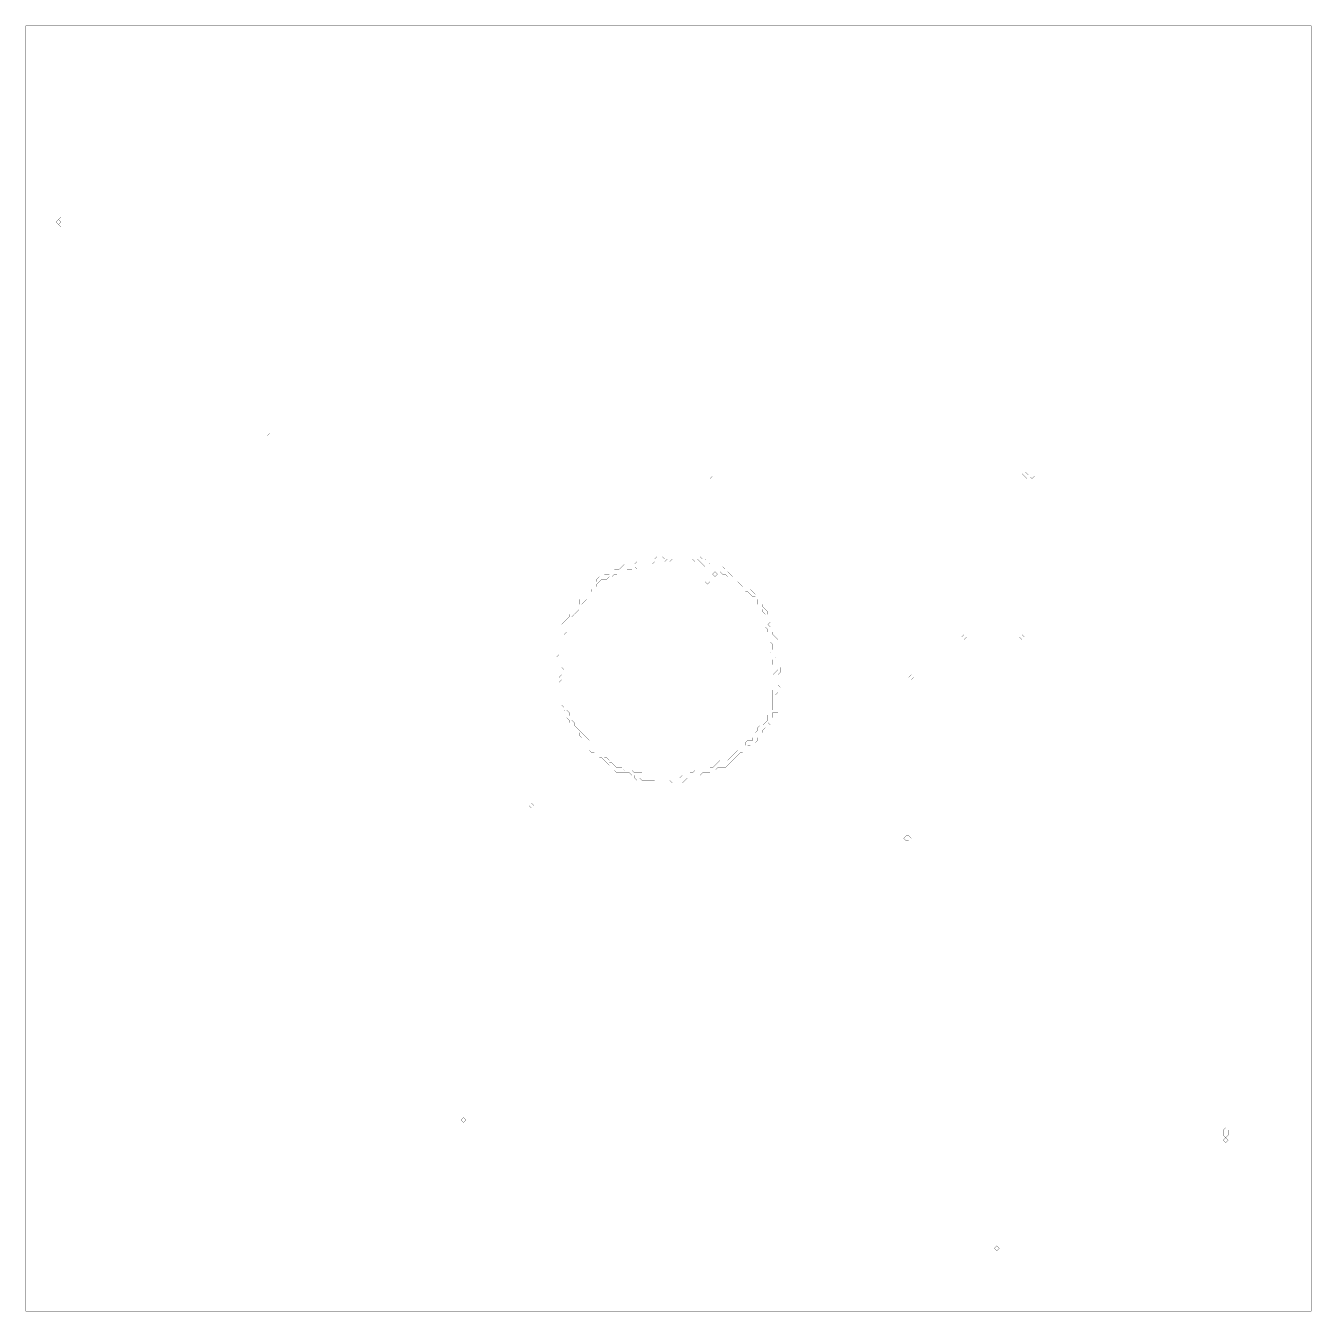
# Model space of a CAD drawing. Header units: metres. Extents: x 0 to 4934, y -4934 to 0.
import ezdxf

# ---------------------------------------------------------------- set-up
doc = ezdxf.new("R2010")
doc.units = ezdxf.units.M
for name, color, linetype in [('conductor', 1, 'Continuous'), ('dielectric', 8, 'Continuous'), ('substrate', 5, 'Continuous')]:
    doc.layers.add(name, color=color, linetype=linetype)

msp = doc.modelspace()

# ---------------------------------------------------------------- linework, layer by layer
at = {"layer": 'conductor', "const_width": 0.5}
for points in [[(2461.8, -2046.7), (2452.2, -2056.4), (2442.5, -2056.4), (2432.9, -2056.4), (2423.2, -2056.4), (2413.6, -2056.4), (2403.9, -2066), (2394.3, -2066), (2384.6, -2066), (2375, -2066), (2365.3, -2066), (2355.6, -2075.7), (2346, -2085.3), (2336.3, -2075.7), (2326.7, -2085.3), (2317, -2085.3), (2307.4, -2085.3), (2297.7, -2095), (2288.1, -2095), (2278.4, -2095), (2268.8, -2104.6), (2259.1, -2104.6), (2249.5, -2114.3), (2239.8, -2114.3), (2230.1, -2123.9), (2220.5, -2123.9), (2210.8, -2123.9), (2201.2, -2133.6), (2191.5, -2143.3), (2191.5, -2152.9), (2181.9, -2162.6), (2172.2, -2162.6), (2172.2, -2172.2), (2162.6, -2181.9), (2152.9, -2191.5), (2152.9, -2201.2), (2143.3, -2210.8), (2133.6, -2220.5), (2133.6, -2230.1), (2123.9, -2239.8), (2114.3, -2249.5), (2104.6, -2259.1), (2095, -2268.8), (2095, -2278.4), (2085.3, -2288.1), (2075.7, -2297.7), (2075.7, -2307.4), (2075.7, -2317), (2075.7, -2326.7), (2066, -2336.3), (2066, -2346), (2066, -2355.6), (2066, -2365.3), (2056.4, -2375), (2056.4, -2384.6), (2056.4, -2394.3), (2056.4, -2403.9), (2056.4, -2413.6), (2056.4, -2423.2), (2056.4, -2432.9), (2056.4, -2442.5), (2056.4, -2452.2), (2056.4, -2461.8), (2066, -2471.5), (2066, -2481.2), (2066, -2490.8), (2066, -2500.5), (2066, -2510.1), (2066, -2519.8), (2066, -2529.4), (2066, -2539.1), (2066, -2548.7), (2066, -2558.4), (2066, -2568), (2075.7, -2577.7), (2075.7, -2587.4), (2075.7, -2597), (2075.7, -2606.7), (2075.7, -2616.3), (2075.7, -2626), (2085.3, -2635.6), (2085.3, -2645.3), (2095, -2654.9), (2095, -2664.6), (2104.6, -2674.2), (2104.6, -2683.9), (2114.3, -2693.5), (2123.9, -2703.2), (2133.6, -2712.9), (2143.3, -2722.5), (2152.9, -2732.2), (2162.6, -2741.8), (2162.6, -2751.5), (2172.2, -2761.1), (2181.9, -2770.8), (2191.5, -2780.4), (2201.2, -2790.1), (2201.2, -2799.7), (2210.8, -2799.7), (2220.5, -2809.4), (2230.1, -2809.4), (2239.8, -2819.1), (2239.8, -2828.7), (2249.5, -2828.7), (2259.1, -2838.4), (2268.8, -2848), (2278.4, -2848), (2288.1, -2848), (2297.7, -2857.7), (2307.4, -2857.7), (2317, -2857.7), (2326.7, -2857.7), (2336.3, -2867.3), (2346, -2867.3), (2355.6, -2867.3), (2365.3, -2867.3), (2375, -2877), (2384.6, -2877), (2394.3, -2877), (2403.9, -2886.6), (2413.6, -2886.6), (2423.2, -2886.6), (2432.9, -2886.6), (2442.5, -2886.6), (2452.2, -2886.6), (2461.8, -2886.6), (2471.5, -2886.6), (2481.2, -2886.6), (2490.8, -2886.6), (2500.5, -2886.6), (2510.1, -2886.6), (2519.8, -2877), (2529.4, -2877), (2539.1, -2877), (2548.7, -2867.3), (2558.4, -2867.3), (2568, -2857.7), (2577.7, -2857.7), (2587.4, -2857.7), (2597, -2857.7), (2606.7, -2857.7), (2616.3, -2857.7), (2626, -2848), (2635.6, -2848), (2645.3, -2838.4), (2654.9, -2828.7), (2664.6, -2819.1), (2674.2, -2819.1), (2683.9, -2819.1), (2693.5, -2819.1), (2703.2, -2809.4), (2712.9, -2799.7), (2722.5, -2790.1), (2732.2, -2780.4), (2741.8, -2780.4), (2751.5, -2770.8), (2761.1, -2761.1), (2761.1, -2751.5), (2770.8, -2741.8), (2780.4, -2741.8), (2790.1, -2741.8), (2790.1, -2732.2), (2799.7, -2722.5), (2799.7, -2712.9), (2809.4, -2703.2), (2809.4, -2693.5), (2819.1, -2683.9), (2828.7, -2683.9), (2838.4, -2674.2), (2848, -2664.6), (2848, -2654.9), (2848, -2645.3), (2857.7, -2635.6), (2867.3, -2626), (2867.3, -2616.3), (2867.3, -2606.7), (2867.3, -2597), (2867.3, -2587.4), (2867.3, -2577.7), (2867.3, -2568), (2867.3, -2558.4), (2867.3, -2548.7), (2877, -2539.1), (2877, -2529.4), (2877, -2519.8), (2877, -2510.1), (2877, -2500.5), (2867.3, -2490.8), (2877, -2481.2), (2886.6, -2471.5), (2877, -2461.8), (2867.3, -2452.2), (2867.3, -2442.5), (2867.3, -2432.9), (2857.7, -2423.2), (2867.3, -2413.6), (2857.7, -2403.9), (2867.3, -2394.3), (2867.3, -2384.6), (2867.3, -2375), (2857.7, -2365.3), (2857.7, -2355.6), (2857.7, -2346), (2857.7, -2336.3), (2848, -2326.7), (2848, -2317), (2838.4, -2307.4), (2838.4, -2297.7), (2838.4, -2288.1), (2838.4, -2278.4), (2838.4, -2268.8), (2838.4, -2259.1), (2828.7, -2249.5), (2828.7, -2239.8), (2819.1, -2230.1), (2809.4, -2220.5), (2809.4, -2210.8), (2809.4, -2201.2), (2799.7, -2191.5), (2790.1, -2191.5), (2780.4, -2181.9), (2770.8, -2172.2), (2761.1, -2172.2), (2751.5, -2162.6), (2751.5, -2152.9), (2741.8, -2143.3), (2732.2, -2133.6), (2722.5, -2133.6), (2712.9, -2123.9), (2703.2, -2114.3), (2693.5, -2114.3), (2683.9, -2104.6), (2674.2, -2104.6), (2664.6, -2095), (2654.9, -2095), (2645.3, -2095), (2635.6, -2095), (2626, -2085.3), (2626, -2075.7), (2616.3, -2075.7), (2606.7, -2075.7), (2597, -2066), (2587.4, -2056.4), (2577.7, -2046.7), (2568, -2056.4), (2558.4, -2046.7), (2548.7, -2046.7), (2539.1, -2046.7), (2529.4, -2046.7), (2519.8, -2046.7), (2510.1, -2046.7), (2500.5, -2046.7), (2490.8, -2046.7), (2481.2, -2046.7), (2471.5, -2056.4)], [(2606.7, -2123.9), (2616.3, -2114.3), (2626, -2123.9), (2626, -2133.6), (2616.3, -2143.3), (2606.7, -2133.6)], [(2635.6, -2104.6), (2645.3, -2095), (2654.9, -2104.6), (2645.3, -2114.3)]]:
    msp.add_lwpolyline(points, close=True, dxfattribs=at)
at = {"layer": 'dielectric', "const_width": 0.5}
for points in [[(2732.2, -2133.6)], [(2973.5, -2355.6)]]:
    msp.add_lwpolyline(points, close=True, dxfattribs=at)
at = {"layer": 'substrate', "const_width": 0.5}
for points in [[(0, 0), (0, -9.7), (0, -19.3), (0, -29), (0, -38.6), (0, -48.3), (0, -57.9), (0, -67.6), (0, -77.2), (0, -86.9), (0, -96.5), (0, -106.2), (0, -115.9), (0, -125.5), (0, -135.2), (0, -144.8), (0, -154.5), (0, -164.1), (0, -173.8), (0, -183.4), (0, -193.1), (0, -202.7), (0, -212.4), (0, -222), (0, -231.7), (0, -241.4), (0, -251), (0, -260.7), (0, -270.3), (0, -280), (0, -289.6), (0, -299.3), (0, -308.9), (0, -318.6), (0, -328.2), (0, -337.9), (0, -347.6), (0, -357.2), (0, -366.9), (0, -376.5), (0, -386.2), (0, -395.8), (0, -405.5), (0, -415.1), (0, -424.8), (0, -434.4), (0, -444.1), (0, -453.8), (0, -463.4), (0, -473.1), (0, -482.7), (0, -492.4), (0, -502), (0, -511.7), (0, -521.3), (0, -531), (0, -540.6), (0, -550.3), (0, -559.9), (0, -569.6), (0, -579.3), (0, -588.9), (0, -598.6), (0, -608.2), (0, -617.9), (0, -627.5), (0, -637.2), (0, -646.8), (0, -656.5), (0, -666.1), (0, -675.8), (0, -685.5), (0, -695.1), (0, -704.8), (0, -714.4), (0, -724.1), (0, -733.7), (0, -743.4), (0, -753), (0, -762.7), (0, -772.3), (0, -782), (0, -791.7), (0, -801.3), (0, -811), (0, -820.6), (0, -830.3), (0, -839.9), (0, -849.6), (0, -859.2), (0, -868.9), (0, -878.5), (0, -888.2), (0, -897.8), (0, -907.5), (0, -917.2), (0, -926.8), (0, -936.5), (0, -946.1), (0, -955.8), (0, -965.4), (0, -975.1), (0, -984.7), (0, -994.4), (0, -1004), (0, -1013.7), (0, -1023.4), (0, -1033), (0, -1042.7), (0, -1052.3), (0, -1062), (0, -1071.6), (0, -1081.3), (0, -1090.9), (0, -1100.6), (0, -1110.2), (0, -1119.9), (0, -1129.6), (0, -1139.2), (0, -1148.9), (0, -1158.5), (0, -1168.2), (0, -1177.8), (0, -1187.5), (0, -1197.1), (0, -1206.8), (0, -1216.4), (0, -1226.1), (0, -1235.8), (0, -1245.4), (0, -1255.1), (0, -1264.7), (0, -1274.4), (0, -1284), (0, -1293.7), (0, -1303.3), (0, -1313), (0, -1322.6), (0, -1332.3), (0, -1341.9), (0, -1351.6), (0, -1361.3), (0, -1370.9), (0, -1380.6), (0, -1390.2), (0, -1399.9), (0, -1409.5), (0, -1419.2), (0, -1428.8), (0, -1438.5), (0, -1448.1), (0, -1457.8), (0, -1467.5), (0, -1477.1), (0, -1486.8), (0, -1496.4), (0, -1506.1), (0, -1515.7), (0, -1525.4), (0, -1535), (0, -1544.7), (0, -1554.3), (0, -1564), (0, -1573.7), (0, -1583.3), (0, -1593), (0, -1602.6), (0, -1612.3), (0, -1621.9), (0, -1631.6), (0, -1641.2), (0, -1650.9), (0, -1660.5), (0, -1670.2), (0, -1679.8), (0, -1689.5), (0, -1699.2), (0, -1708.8), (0, -1718.5), (0, -1728.1), (0, -1737.8), (0, -1747.4), (0, -1757.1), (0, -1766.7), (0, -1776.4), (0, -1786), (0, -1795.7), (0, -1805.4), (0, -1815), (0, -1824.7), (0, -1834.3), (0, -1844), (0, -1853.6), (0, -1863.3), (0, -1872.9), (0, -1882.6), (0, -1892.2), (0, -1901.9), (0, -1911.6), (0, -1921.2), (0, -1930.9), (0, -1940.5), (0, -1950.2), (0, -1959.8), (0, -1969.5), (0, -1979.1), (0, -1988.8), (0, -1998.4), (0, -2008.1), (0, -2017.7), (0, -2027.4), (0, -2037.1), (0, -2046.7), (0, -2056.4), (0, -2066), (0, -2075.7), (0, -2085.3), (0, -2095), (0, -2104.6), (0, -2114.3), (0, -2123.9), (0, -2133.6), (0, -2143.3), (0, -2152.9), (0, -2162.6), (0, -2172.2), (0, -2181.9), (0, -2191.5), (0, -2201.2), (0, -2210.8), (0, -2220.5), (0, -2230.1), (0, -2239.8), (0, -2249.5), (0, -2259.1), (0, -2268.8), (0, -2278.4), (0, -2288.1), (0, -2297.7), (0, -2307.4), (0, -2317), (0, -2326.7), (0, -2336.3), (0, -2346), (0, -2355.6), (0, -2365.3), (0, -2375), (0, -2384.6), (0, -2394.3), (0, -2403.9), (0, -2413.6), (0, -2423.2), (0, -2432.9), (0, -2442.5), (0, -2452.2), (0, -2461.8), (0, -2471.5), (0, -2481.2), (0, -2490.8), (0, -2500.5), (0, -2510.1), (0, -2519.8), (0, -2529.4), (0, -2539.1), (0, -2548.7), (0, -2558.4), (0, -2568), (0, -2577.7), (0, -2587.4), (0, -2597), (0, -2606.7), (0, -2616.3), (0, -2626), (0, -2635.6), (0, -2645.3), (0, -2654.9), (0, -2664.6), (0, -2674.2), (0, -2683.9), (0, -2693.5), (0, -2703.2), (0, -2712.9), (0, -2722.5), (0, -2732.2), (0, -2741.8), (0, -2751.5), (0, -2761.1), (0, -2770.8), (0, -2780.4), (0, -2790.1), (0, -2799.7), (0, -2809.4), (0, -2819.1), (0, -2828.7), (0, -2838.4), (0, -2848), (0, -2857.7), (0, -2867.3), (0, -2877), (0, -2886.6), (0, -2896.3), (0, -2905.9), (0, -2915.6), (0, -2925.3), (0, -2934.9), (0, -2944.6), (0, -2954.2), (0, -2963.9), (0, -2973.5), (0, -2983.2), (0, -2992.8), (0, -3002.5), (0, -3012.1), (0, -3021.8), (0, -3031.4), (0, -3041.1), (0, -3050.8), (0, -3060.4), (0, -3070.1), (0, -3079.7), (0, -3089.4), (0, -3099), (0, -3108.7), (0, -3118.3), (0, -3128), (0, -3137.6), (0, -3147.3), (0, -3157), (0, -3166.6), (0, -3176.3), (0, -3185.9), (0, -3195.6), (0, -3205.2), (0, -3214.9), (0, -3224.5), (0, -3234.2), (0, -3243.8), (0, -3253.5), (0, -3263.2), (0, -3272.8), (0, -3282.5), (0, -3292.1), (0, -3301.8), (0, -3311.4), (0, -3321.1), (0, -3330.7), (0, -3340.4), (0, -3350), (0, -3359.7), (0, -3369.3), (0, -3379), (0, -3388.7), (0, -3398.3), (0, -3408), (0, -3417.6), (0, -3427.3), (0, -3436.9), (0, -3446.6), (0, -3456.2), (0, -3465.9), (0, -3475.5), (0, -3485.2), (0, -3494.9), (0, -3504.5), (0, -3514.2), (0, -3523.8), (0, -3533.5), (0, -3543.1), (0, -3552.8), (0, -3562.4), (0, -3572.1), (0, -3581.7), (0, -3591.4), (0, -3601.1), (0, -3610.7), (0, -3620.4), (0, -3630), (0, -3639.7), (0, -3649.3), (0, -3659), (0, -3668.6), (0, -3678.3), (0, -3687.9), (0, -3697.6), (0, -3707.2), (0, -3716.9), (0, -3726.6), (0, -3736.2), (0, -3745.9), (0, -3755.5), (0, -3765.2), (0, -3774.8), (0, -3784.5), (0, -3794.1), (0, -3803.8), (0, -3813.4), (0, -3823.1), (0, -3832.8), (0, -3842.4), (0, -3852.1), (0, -3861.7), (0, -3871.4), (0, -3881), (0, -3890.7), (0, -3900.3), (0, -3910), (0, -3919.6), (0, -3929.3), (0, -3939), (0, -3948.6), (0, -3958.3), (0, -3967.9), (0, -3977.6), (0, -3987.2), (0, -3996.9), (0, -4006.5), (0, -4016.2), (0, -4025.8), (0, -4035.5), (0, -4045.2), (0, -4054.8), (0, -4064.5), (0, -4074.1), (0, -4083.8), (0, -4093.4), (0, -4103.1), (0, -4112.7), (0, -4122.4), (0, -4132), (0, -4141.7), (0, -4151.3), (0, -4161), (0, -4170.7), (0, -4180.3), (0, -4190), (0, -4199.6), (0, -4209.3), (0, -4218.9), (0, -4228.6), (0, -4238.2), (0, -4247.9), (0, -4257.5), (0, -4267.2), (0, -4276.9), (0, -4286.5), (0, -4296.2), (0, -4305.8), (0, -4315.5), (0, -4325.1), (0, -4334.8), (0, -4344.4), (0, -4354.1), (0, -4363.7), (0, -4373.4), (0, -4383.1), (0, -4392.7), (0, -4402.4), (0, -4412), (0, -4421.7), (0, -4431.3), (0, -4441), (0, -4450.6), (0, -4460.3), (0, -4469.9), (0, -4479.6), (0, -4489.2), (0, -4498.9), (0, -4508.6), (0, -4518.2), (0, -4527.9), (0, -4537.5), (0, -4547.2), (0, -4556.8), (0, -4566.5), (0, -4576.1), (0, -4585.8), (0, -4595.4), (0, -4605.1), (0, -4614.8), (0, -4624.4), (0, -4634.1), (0, -4643.7), (0, -4653.4), (0, -4663), (0, -4672.7), (0, -4682.3), (0, -4692), (0, -4701.6), (0, -4711.3), (0, -4721), (0, -4730.6), (0, -4740.3), (0, -4749.9), (0, -4759.6), (0, -4769.2), (0, -4778.9), (0, -4788.5), (0, -4798.2), (0, -4807.8), (0, -4817.5), (0, -4827.1), (0, -4836.8), (0, -4846.5), (0, -4856.1), (0, -4865.8), (0, -4875.4), (0, -4885.1), (0, -4894.7), (0, -4904.4), (0, -4914), (0, -4923.7), (0, -4933.3), (9.7, -4933.3), (19.3, -4933.3), (29, -4933.3), (38.6, -4933.3), (48.3, -4933.3), (57.9, -4933.3), (67.6, -4933.3), (77.2, -4933.3), (86.9, -4933.3), (96.5, -4933.3), (106.2, -4933.3), (115.9, -4933.3), (125.5, -4933.3), (135.2, -4933.3), (144.8, -4933.3), (154.5, -4933.3), (164.1, -4933.3), (173.8, -4933.3), (183.4, -4933.3), (193.1, -4933.3), (202.7, -4933.3), (212.4, -4933.3), (222, -4933.3), (231.7, -4933.3), (241.4, -4933.3), (251, -4933.3), (260.7, -4933.3), (270.3, -4933.3), (280, -4933.3), (289.6, -4933.3), (299.3, -4933.3), (308.9, -4933.3), (318.6, -4933.3), (328.2, -4933.3), (337.9, -4933.3), (347.6, -4933.3), (357.2, -4933.3), (366.9, -4933.3), (376.5, -4933.3), (386.2, -4933.3), (395.8, -4933.3), (405.5, -4933.3), (415.1, -4933.3), (424.8, -4933.3), (434.4, -4933.3), (444.1, -4933.3), (453.8, -4933.3), (463.4, -4933.3), (473.1, -4933.3), (482.7, -4933.3), (492.4, -4933.3), (502, -4933.3), (511.7, -4933.3), (521.3, -4933.3), (531, -4933.3), (540.6, -4933.3), (550.3, -4933.3), (559.9, -4933.3), (569.6, -4933.3), (579.3, -4933.3), (588.9, -4933.3), (598.6, -4933.3), (608.2, -4933.3), (617.9, -4933.3), (627.5, -4933.3), (637.2, -4933.3), (646.8, -4933.3), (656.5, -4933.3), (666.1, -4933.3), (675.8, -4933.3), (685.5, -4933.3), (695.1, -4933.3), (704.8, -4933.3), (714.4, -4933.3), (724.1, -4933.3), (733.7, -4933.3), (743.4, -4933.3), (753, -4933.3), (762.7, -4933.3), (772.3, -4933.3), (782, -4933.3), (791.7, -4933.3), (801.3, -4933.3), (811, -4933.3), (820.6, -4933.3), (830.3, -4933.3), (839.9, -4933.3), (849.6, -4933.3), (859.2, -4933.3), (868.9, -4933.3), (878.5, -4933.3), (888.2, -4933.3), (897.8, -4933.3), (907.5, -4933.3), (917.2, -4933.3), (926.8, -4933.3), (936.5, -4933.3), (946.1, -4933.3), (955.8, -4933.3), (965.4, -4933.3), (975.1, -4933.3), (984.7, -4933.3), (994.4, -4933.3), (1004, -4933.3), (1013.7, -4933.3), (1023.4, -4933.3), (1033, -4933.3), (1042.7, -4933.3), (1052.3, -4933.3), (1062, -4933.3), (1071.6, -4933.3), (1081.3, -4933.3), (1090.9, -4933.3), (1100.6, -4933.3), (1110.2, -4933.3), (1119.9, -4933.3), (1129.6, -4933.3), (1139.2, -4933.3), (1148.9, -4933.3), (1158.5, -4933.3), (1168.2, -4933.3), (1177.8, -4933.3), (1187.5, -4933.3), (1197.1, -4933.3), (1206.8, -4933.3), (1216.4, -4933.3), (1226.1, -4933.3), (1235.8, -4933.3), (1245.4, -4933.3), (1255.1, -4933.3), (1264.7, -4933.3), (1274.4, -4933.3), (1284, -4933.3), (1293.7, -4933.3), (1303.3, -4933.3), (1313, -4933.3), (1322.6, -4933.3), (1332.3, -4933.3), (1341.9, -4933.3), (1351.6, -4933.3), (1361.3, -4933.3), (1370.9, -4933.3), (1380.6, -4933.3), (1390.2, -4933.3), (1399.9, -4933.3), (1409.5, -4933.3), (1419.2, -4933.3), (1428.8, -4933.3), (1438.5, -4933.3), (1448.1, -4933.3), (1457.8, -4933.3), (1467.5, -4933.3), (1477.1, -4933.3), (1486.8, -4933.3), (1496.4, -4933.3), (1506.1, -4933.3), (1515.7, -4933.3), (1525.4, -4933.3), (1535, -4933.3), (1544.7, -4933.3), (1554.3, -4933.3), (1564, -4933.3), (1573.7, -4933.3), (1583.3, -4933.3), (1593, -4933.3), (1602.6, -4933.3), (1612.3, -4933.3), (1621.9, -4933.3), (1631.6, -4933.3), (1641.2, -4933.3), (1650.9, -4933.3), (1660.5, -4933.3), (1670.2, -4933.3), (1679.8, -4933.3), (1689.5, -4933.3), (1699.2, -4933.3), (1708.8, -4933.3), (1718.5, -4933.3), (1728.1, -4933.3), (1737.8, -4933.3), (1747.4, -4933.3), (1757.1, -4933.3), (1766.7, -4933.3), (1776.4, -4933.3), (1786, -4933.3), (1795.7, -4933.3), (1805.4, -4933.3), (1815, -4933.3), (1824.7, -4933.3), (1834.3, -4933.3), (1844, -4933.3), (1853.6, -4933.3), (1863.3, -4933.3), (1872.9, -4933.3), (1882.6, -4933.3), (1892.2, -4933.3), (1901.9, -4933.3), (1911.6, -4933.3), (1921.2, -4933.3), (1930.9, -4933.3), (1940.5, -4933.3), (1950.2, -4933.3), (1959.8, -4933.3), (1969.5, -4933.3), (1979.1, -4933.3), (1988.8, -4933.3), (1998.4, -4933.3), (2008.1, -4933.3), (2017.7, -4933.3), (2027.4, -4933.3), (2037.1, -4933.3), (2046.7, -4933.3), (2056.4, -4933.3), (2066, -4933.3), (2075.7, -4933.3), (2085.3, -4933.3), (2095, -4933.3), (2104.6, -4933.3), (2114.3, -4933.3), (2123.9, -4933.3), (2133.6, -4933.3), (2143.3, -4933.3), (2152.9, -4933.3), (2162.6, -4933.3), (2172.2, -4933.3), (2181.9, -4933.3), (2191.5, -4933.3), (2201.2, -4933.3), (2210.8, -4933.3), (2220.5, -4933.3), (2230.1, -4933.3), (2239.8, -4933.3), (2249.5, -4933.3), (2259.1, -4933.3), (2268.8, -4933.3), (2278.4, -4933.3), (2288.1, -4933.3), (2297.7, -4933.3), (2307.4, -4933.3), (2317, -4933.3), (2326.7, -4933.3), (2336.3, -4933.3), (2346, -4933.3), (2355.6, -4933.3), (2365.3, -4933.3), (2375, -4933.3), (2384.6, -4933.3), (2394.3, -4933.3), (2403.9, -4933.3), (2413.6, -4933.3), (2423.2, -4933.3), (2432.9, -4933.3), (2442.5, -4933.3), (2452.2, -4933.3), (2461.8, -4933.3), (2471.5, -4933.3), (2481.2, -4933.3), (2490.8, -4933.3), (2500.5, -4933.3), (2510.1, -4933.3), (2519.8, -4933.3), (2529.4, -4933.3), (2539.1, -4933.3), (2548.7, -4933.3), (2558.4, -4933.3), (2568, -4933.3), (2577.7, -4933.3), (2587.4, -4933.3), (2597, -4933.3), (2606.7, -4933.3), (2616.3, -4933.3), (2626, -4933.3), (2635.6, -4933.3), (2645.3, -4933.3), (2654.9, -4933.3), (2664.6, -4933.3), (2674.2, -4933.3), (2683.9, -4933.3), (2693.5, -4933.3), (2703.2, -4933.3), (2712.9, -4933.3), (2722.5, -4933.3), (2732.2, -4933.3), (2741.8, -4933.3), (2751.5, -4933.3), (2761.1, -4933.3), (2770.8, -4933.3), (2780.4, -4933.3), (2790.1, -4933.3), (2799.7, -4933.3), (2809.4, -4933.3), (2819.1, -4933.3), (2828.7, -4933.3), (2838.4, -4933.3), (2848, -4933.3), (2857.7, -4933.3), (2867.3, -4933.3), (2877, -4933.3), (2886.6, -4933.3), (2896.3, -4933.3), (2905.9, -4933.3), (2915.6, -4933.3), (2925.3, -4933.3), (2934.9, -4933.3), (2944.6, -4933.3), (2954.2, -4933.3), (2963.9, -4933.3), (2973.5, -4933.3), (2983.2, -4933.3), (2992.8, -4933.3), (3002.5, -4933.3), (3012.1, -4933.3), (3021.8, -4933.3), (3031.4, -4933.3), (3041.1, -4933.3), (3050.8, -4933.3), (3060.4, -4933.3), (3070.1, -4933.3), (3079.7, -4933.3), (3089.4, -4933.3), (3099, -4933.3), (3108.7, -4933.3), (3118.3, -4933.3), (3128, -4933.3), (3137.6, -4933.3), (3147.3, -4933.3), (3157, -4933.3), (3166.6, -4933.3), (3176.3, -4933.3), (3185.9, -4933.3), (3195.6, -4933.3), (3205.2, -4933.3), (3214.9, -4933.3), (3224.5, -4933.3), (3234.2, -4933.3), (3243.8, -4933.3), (3253.5, -4933.3), (3263.2, -4933.3), (3272.8, -4933.3), (3282.5, -4933.3), (3292.1, -4933.3), (3301.8, -4933.3), (3311.4, -4933.3), (3321.1, -4933.3), (3330.7, -4933.3), (3340.4, -4933.3), (3350, -4933.3), (3359.7, -4933.3), (3369.3, -4933.3), (3379, -4933.3), (3388.7, -4933.3), (3398.3, -4933.3), (3408, -4933.3), (3417.6, -4933.3), (3427.3, -4933.3), (3436.9, -4933.3), (3446.6, -4933.3), (3456.2, -4933.3), (3465.9, -4933.3), (3475.5, -4933.3), (3485.2, -4933.3), (3494.9, -4933.3), (3504.5, -4933.3), (3514.2, -4933.3), (3523.8, -4933.3), (3533.5, -4933.3), (3543.1, -4933.3), (3552.8, -4933.3), (3562.4, -4933.3), (3572.1, -4933.3), (3581.7, -4933.3), (3591.4, -4933.3), (3601.1, -4933.3), (3610.7, -4933.3), (3620.4, -4933.3), (3630, -4933.3), (3639.7, -4933.3), (3649.3, -4933.3), (3659, -4933.3), (3668.6, -4933.3), (3678.3, -4933.3), (3687.9, -4933.3), (3697.6, -4933.3), (3707.2, -4933.3), (3716.9, -4933.3), (3726.6, -4933.3), (3736.2, -4933.3), (3745.9, -4933.3), (3755.5, -4933.3), (3765.2, -4933.3), (3774.8, -4933.3), (3784.5, -4933.3), (3794.1, -4933.3), (3803.8, -4933.3), (3813.4, -4933.3), (3823.1, -4933.3), (3832.8, -4933.3), (3842.4, -4933.3), (3852.1, -4933.3), (3861.7, -4933.3), (3871.4, -4933.3), (3881, -4933.3), (3890.7, -4933.3), (3900.3, -4933.3), (3910, -4933.3), (3919.6, -4933.3), (3929.3, -4933.3), (3939, -4933.3), (3948.6, -4933.3), (3958.3, -4933.3), (3967.9, -4933.3), (3977.6, -4933.3), (3987.2, -4933.3), (3996.9, -4933.3), (4006.5, -4933.3), (4016.2, -4933.3), (4025.8, -4933.3), (4035.5, -4933.3), (4045.2, -4933.3), (4054.8, -4933.3), (4064.5, -4933.3), (4074.1, -4933.3), (4083.8, -4933.3), (4093.4, -4933.3), (4103.1, -4933.3), (4112.7, -4933.3), (4122.4, -4933.3), (4132, -4933.3), (4141.7, -4933.3), (4151.3, -4933.3), (4161, -4933.3), (4170.7, -4933.3), (4180.3, -4933.3), (4190, -4933.3), (4199.6, -4933.3), (4209.3, -4933.3), (4218.9, -4933.3), (4228.6, -4933.3), (4238.2, -4933.3), (4247.9, -4933.3), (4257.5, -4933.3), (4267.2, -4933.3), (4276.9, -4933.3), (4286.5, -4933.3), (4296.2, -4933.3), (4305.8, -4933.3), (4315.5, -4933.3), (4325.1, -4933.3), (4334.8, -4933.3), (4344.4, -4933.3), (4354.1, -4933.3), (4363.7, -4933.3), (4373.4, -4933.3), (4383.1, -4933.3), (4392.7, -4933.3), (4402.4, -4933.3), (4412, -4933.3), (4421.7, -4933.3), (4431.3, -4933.3), (4441, -4933.3), (4450.6, -4933.3), (4460.3, -4933.3), (4469.9, -4933.3), (4479.6, -4933.3), (4489.2, -4933.3), (4498.9, -4933.3), (4508.6, -4933.3), (4518.2, -4933.3), (4527.9, -4933.3), (4537.5, -4933.3), (4547.2, -4933.3), (4556.8, -4933.3), (4566.5, -4933.3), (4576.1, -4933.3), (4585.8, -4933.3), (4595.4, -4933.3), (4605.1, -4933.3), (4614.8, -4933.3), (4624.4, -4933.3), (4634.1, -4933.3), (4643.7, -4933.3), (4653.4, -4933.3), (4663, -4933.3), (4672.7, -4933.3), (4682.3, -4933.3), (4692, -4933.3), (4701.6, -4933.3), (4711.3, -4933.3), (4721, -4933.3), (4730.6, -4933.3), (4740.3, -4933.3), (4749.9, -4933.3), (4759.6, -4933.3), (4769.2, -4933.3), (4778.9, -4933.3), (4788.5, -4933.3), (4798.2, -4933.3), (4807.8, -4933.3), (4817.5, -4933.3), (4827.1, -4933.3), (4836.8, -4933.3), (4846.5, -4933.3), (4856.1, -4933.3), (4865.8, -4933.3), (4875.4, -4933.3), (4885.1, -4933.3), (4894.7, -4933.3), (4904.4, -4933.3), (4914, -4933.3), (4923.7, -4933.3), (4933.3, -4933.3), (4933.3, -4923.7), (4933.3, -4914), (4933.3, -4904.4), (4933.3, -4894.7), (4933.3, -4885.1), (4933.3, -4875.4), (4933.3, -4865.8), (4933.3, -4856.1), (4933.3, -4846.5), (4933.3, -4836.8), (4933.3, -4827.1), (4933.3, -4817.5), (4933.3, -4807.8), (4933.3, -4798.2), (4933.3, -4788.5), (4933.3, -4778.9), (4933.3, -4769.2), (4933.3, -4759.6), (4933.3, -4749.9), (4933.3, -4740.3), (4933.3, -4730.6), (4933.3, -4721), (4933.3, -4711.3), (4933.3, -4701.6), (4933.3, -4692), (4933.3, -4682.3), (4933.3, -4672.7), (4933.3, -4663), (4933.3, -4653.4), (4933.3, -4643.7), (4933.3, -4634.1), (4933.3, -4624.4), (4933.3, -4614.8), (4933.3, -4605.1), (4933.3, -4595.4), (4933.3, -4585.8), (4933.3, -4576.1), (4933.3, -4566.5), (4933.3, -4556.8), (4933.3, -4547.2), (4933.3, -4537.5), (4933.3, -4527.9), (4933.3, -4518.2), (4933.3, -4508.6), (4933.3, -4498.9), (4933.3, -4489.2), (4933.3, -4479.6), (4933.3, -4469.9), (4933.3, -4460.3), (4933.3, -4450.6), (4933.3, -4441), (4933.3, -4431.3), (4933.3, -4421.7), (4933.3, -4412), (4933.3, -4402.4), (4933.3, -4392.7), (4933.3, -4383.1), (4933.3, -4373.4), (4933.3, -4363.7), (4933.3, -4354.1), (4933.3, -4344.4), (4933.3, -4334.8), (4933.3, -4325.1), (4933.3, -4315.5), (4933.3, -4305.8), (4933.3, -4296.2), (4933.3, -4286.5), (4933.3, -4276.9), (4933.3, -4267.2), (4933.3, -4257.5), (4933.3, -4247.9), (4933.3, -4238.2), (4933.3, -4228.6), (4933.3, -4218.9), (4933.3, -4209.3), (4933.3, -4199.6), (4933.3, -4190), (4933.3, -4180.3), (4933.3, -4170.7), (4933.3, -4161), (4933.3, -4151.3), (4933.3, -4141.7), (4933.3, -4132), (4933.3, -4122.4), (4933.3, -4112.7), (4933.3, -4103.1), (4933.3, -4093.4), (4933.3, -4083.8), (4933.3, -4074.1), (4933.3, -4064.5), (4933.3, -4054.8), (4933.3, -4045.2), (4933.3, -4035.5), (4933.3, -4025.8), (4933.3, -4016.2), (4933.3, -4006.5), (4933.3, -3996.9), (4933.3, -3987.2), (4933.3, -3977.6), (4933.3, -3967.9), (4933.3, -3958.3), (4933.3, -3948.6), (4933.3, -3939), (4933.3, -3929.3), (4933.3, -3919.6), (4933.3, -3910), (4933.3, -3900.3), (4933.3, -3890.7), (4933.3, -3881), (4933.3, -3871.4), (4933.3, -3861.7), (4933.3, -3852.1), (4933.3, -3842.4), (4933.3, -3832.8), (4933.3, -3823.1), (4933.3, -3813.4), (4933.3, -3803.8), (4933.3, -3794.1), (4933.3, -3784.5), (4933.3, -3774.8), (4933.3, -3765.2), (4933.3, -3755.5), (4933.3, -3745.9), (4933.3, -3736.2), (4933.3, -3726.6), (4933.3, -3716.9), (4933.3, -3707.2), (4933.3, -3697.6), (4933.3, -3687.9), (4933.3, -3678.3), (4933.3, -3668.6), (4933.3, -3659), (4933.3, -3649.3), (4933.3, -3639.7), (4933.3, -3630), (4933.3, -3620.4), (4933.3, -3610.7), (4933.3, -3601.1), (4933.3, -3591.4), (4933.3, -3581.7), (4933.3, -3572.1), (4933.3, -3562.4), (4933.3, -3552.8), (4933.3, -3543.1), (4933.3, -3533.5), (4933.3, -3523.8), (4933.3, -3514.2), (4933.3, -3504.5), (4933.3, -3494.9), (4933.3, -3485.2), (4933.3, -3475.5), (4933.3, -3465.9), (4933.3, -3456.2), (4933.3, -3446.6), (4933.3, -3436.9), (4933.3, -3427.3), (4933.3, -3417.6), (4933.3, -3408), (4933.3, -3398.3), (4933.3, -3388.7), (4933.3, -3379), (4933.3, -3369.3), (4933.3, -3359.7), (4933.3, -3350), (4933.3, -3340.4), (4933.3, -3330.7), (4933.3, -3321.1), (4933.3, -3311.4), (4933.3, -3301.8), (4933.3, -3292.1), (4933.3, -3282.5), (4933.3, -3272.8), (4933.3, -3263.2), (4933.3, -3253.5), (4933.3, -3243.8), (4933.3, -3234.2), (4933.3, -3224.5), (4933.3, -3214.9), (4933.3, -3205.2), (4933.3, -3195.6), (4933.3, -3185.9), (4933.3, -3176.3), (4933.3, -3166.6), (4933.3, -3157), (4933.3, -3147.3), (4933.3, -3137.6), (4933.3, -3128), (4933.3, -3118.3), (4933.3, -3108.7), (4933.3, -3099), (4933.3, -3089.4), (4933.3, -3079.7), (4933.3, -3070.1), (4933.3, -3060.4), (4933.3, -3050.8), (4933.3, -3041.1), (4933.3, -3031.4), (4933.3, -3021.8), (4933.3, -3012.1), (4933.3, -3002.5), (4933.3, -2992.8), (4933.3, -2983.2), (4933.3, -2973.5), (4933.3, -2963.9), (4933.3, -2954.2), (4933.3, -2944.6), (4933.3, -2934.9), (4933.3, -2925.3), (4933.3, -2915.6), (4933.3, -2905.9), (4933.3, -2896.3), (4933.3, -2886.6), (4933.3, -2877), (4933.3, -2867.3), (4933.3, -2857.7), (4933.3, -2848), (4933.3, -2838.4), (4933.3, -2828.7), (4933.3, -2819.1), (4933.3, -2809.4), (4933.3, -2799.7), (4933.3, -2790.1), (4933.3, -2780.4), (4933.3, -2770.8), (4933.3, -2761.1), (4933.3, -2751.5), (4933.3, -2741.8), (4933.3, -2732.2), (4933.3, -2722.5), (4933.3, -2712.9), (4933.3, -2703.2), (4933.3, -2693.5), (4933.3, -2683.9), (4933.3, -2674.2), (4933.3, -2664.6), (4933.3, -2654.9), (4933.3, -2645.3), (4933.3, -2635.6), (4933.3, -2626), (4933.3, -2616.3), (4933.3, -2606.7), (4933.3, -2597), (4933.3, -2587.4), (4933.3, -2577.7), (4933.3, -2568), (4933.3, -2558.4), (4933.3, -2548.7), (4933.3, -2539.1), (4933.3, -2529.4), (4933.3, -2519.8), (4933.3, -2510.1), (4933.3, -2500.5), (4933.3, -2490.8), (4933.3, -2481.2), (4933.3, -2471.5), (4933.3, -2461.8), (4933.3, -2452.2), (4933.3, -2442.5), (4933.3, -2432.9), (4933.3, -2423.2), (4933.3, -2413.6), (4933.3, -2403.9), (4933.3, -2394.3), (4933.3, -2384.6), (4933.3, -2375), (4933.3, -2365.3), (4933.3, -2355.6), (4933.3, -2346), (4933.3, -2336.3), (4933.3, -2326.7), (4933.3, -2317), (4933.3, -2307.4), (4933.3, -2297.7), (4933.3, -2288.1), (4933.3, -2278.4), (4933.3, -2268.8), (4933.3, -2259.1), (4933.3, -2249.5), (4933.3, -2239.8), (4933.3, -2230.1), (4933.3, -2220.5), (4933.3, -2210.8), (4933.3, -2201.2), (4933.3, -2191.5), (4933.3, -2181.9), (4933.3, -2172.2), (4933.3, -2162.6), (4933.3, -2152.9), (4933.3, -2143.3), (4933.3, -2133.6), (4933.3, -2123.9), (4933.3, -2114.3), (4933.3, -2104.6), (4933.3, -2095), (4933.3, -2085.3), (4933.3, -2075.7), (4933.3, -2066), (4933.3, -2056.4), (4933.3, -2046.7), (4933.3, -2037.1), (4933.3, -2027.4), (4933.3, -2017.7), (4933.3, -2008.1), (4933.3, -1998.4), (4933.3, -1988.8), (4933.3, -1979.1), (4933.3, -1969.5), (4933.3, -1959.8), (4933.3, -1950.2), (4933.3, -1940.5), (4933.3, -1930.9), (4933.3, -1921.2), (4933.3, -1911.6), (4933.3, -1901.9), (4933.3, -1892.2), (4933.3, -1882.6), (4933.3, -1872.9), (4933.3, -1863.3), (4933.3, -1853.6), (4933.3, -1844), (4933.3, -1834.3), (4933.3, -1824.7), (4933.3, -1815), (4933.3, -1805.4), (4933.3, -1795.7), (4933.3, -1786), (4933.3, -1776.4), (4933.3, -1766.7), (4933.3, -1757.1), (4933.3, -1747.4), (4933.3, -1737.8), (4933.3, -1728.1), (4933.3, -1718.5), (4933.3, -1708.8), (4933.3, -1699.2), (4933.3, -1689.5), (4933.3, -1679.8), (4933.3, -1670.2), (4933.3, -1660.5), (4933.3, -1650.9), (4933.3, -1641.2), (4933.3, -1631.6), (4933.3, -1621.9), (4933.3, -1612.3), (4933.3, -1602.6), (4933.3, -1593), (4933.3, -1583.3), (4933.3, -1573.7), (4933.3, -1564), (4933.3, -1554.3), (4933.3, -1544.7), (4933.3, -1535), (4933.3, -1525.4), (4933.3, -1515.7), (4933.3, -1506.1), (4933.3, -1496.4), (4933.3, -1486.8), (4933.3, -1477.1), (4933.3, -1467.5), (4933.3, -1457.8), (4933.3, -1448.1), (4933.3, -1438.5), (4933.3, -1428.8), (4933.3, -1419.2), (4933.3, -1409.5), (4933.3, -1399.9), (4933.3, -1390.2), (4933.3, -1380.6), (4933.3, -1370.9), (4933.3, -1361.3), (4933.3, -1351.6), (4933.3, -1341.9), (4933.3, -1332.3), (4933.3, -1322.6), (4933.3, -1313), (4933.3, -1303.3), (4933.3, -1293.7), (4933.3, -1284), (4933.3, -1274.4), (4933.3, -1264.7), (4933.3, -1255.1), (4933.3, -1245.4), (4933.3, -1235.8), (4933.3, -1226.1), (4933.3, -1216.4), (4933.3, -1206.8), (4933.3, -1197.1), (4933.3, -1187.5), (4933.3, -1177.8), (4933.3, -1168.2), (4933.3, -1158.5), (4933.3, -1148.9), (4933.3, -1139.2), (4933.3, -1129.6), (4933.3, -1119.9), (4933.3, -1110.2), (4933.3, -1100.6), (4933.3, -1090.9), (4933.3, -1081.3), (4933.3, -1071.6), (4933.3, -1062), (4933.3, -1052.3), (4933.3, -1042.7), (4933.3, -1033), (4933.3, -1023.4), (4933.3, -1013.7), (4933.3, -1004), (4933.3, -994.4), (4933.3, -984.7), (4933.3, -975.1), (4933.3, -965.4), (4933.3, -955.8), (4933.3, -946.1), (4933.3, -936.5), (4933.3, -926.8), (4933.3, -917.2), (4933.3, -907.5), (4933.3, -897.8), (4933.3, -888.2), (4933.3, -878.5), (4933.3, -868.9), (4933.3, -859.2), (4933.3, -849.6), (4933.3, -839.9), (4933.3, -830.3), (4933.3, -820.6), (4933.3, -811), (4933.3, -801.3), (4933.3, -791.7), (4933.3, -782), (4933.3, -772.3), (4933.3, -762.7), (4933.3, -753), (4933.3, -743.4), (4933.3, -733.7), (4933.3, -724.1), (4933.3, -714.4), (4933.3, -704.8), (4933.3, -695.1), (4933.3, -685.5), (4933.3, -675.8), (4933.3, -666.1), (4933.3, -656.5), (4933.3, -646.8), (4933.3, -637.2), (4933.3, -627.5), (4933.3, -617.9), (4933.3, -608.2), (4933.3, -598.6), (4933.3, -588.9), (4933.3, -579.3), (4933.3, -569.6), (4933.3, -559.9), (4933.3, -550.3), (4933.3, -540.6), (4933.3, -531), (4933.3, -521.3), (4933.3, -511.7), (4933.3, -502), (4933.3, -492.4), (4933.3, -482.7), (4933.3, -473.1), (4933.3, -463.4), (4933.3, -453.8), (4933.3, -444.1), (4933.3, -434.4), (4933.3, -424.8), (4933.3, -415.1), (4933.3, -405.5), (4933.3, -395.8), (4933.3, -386.2), (4933.3, -376.5), (4933.3, -366.9), (4933.3, -357.2), (4933.3, -347.6), (4933.3, -337.9), (4933.3, -328.2), (4933.3, -318.6), (4933.3, -308.9), (4933.3, -299.3), (4933.3, -289.6), (4933.3, -280), (4933.3, -270.3), (4933.3, -260.7), (4933.3, -251), (4933.3, -241.4), (4933.3, -231.7), (4933.3, -222), (4933.3, -212.4), (4933.3, -202.7), (4933.3, -193.1), (4933.3, -183.4), (4933.3, -173.8), (4933.3, -164.1), (4933.3, -154.5), (4933.3, -144.8), (4933.3, -135.2), (4933.3, -125.5), (4933.3, -115.9), (4933.3, -106.2), (4933.3, -96.5), (4933.3, -86.9), (4933.3, -77.2), (4933.3, -67.6), (4933.3, -57.9), (4933.3, -48.3), (4933.3, -38.6), (4933.3, -29), (4933.3, -19.3), (4933.3, -9.7), (4933.3, 0), (4923.7, 0), (4914, 0), (4904.4, 0), (4894.7, 0), (4885.1, 0), (4875.4, 0), (4865.8, 0), (4856.1, 0), (4846.5, 0), (4836.8, 0), (4827.1, 0), (4817.5, 0), (4807.8, 0), (4798.2, 0), (4788.5, 0), (4778.9, 0), (4769.2, 0), (4759.6, 0), (4749.9, 0), (4740.3, 0), (4730.6, 0), (4721, 0), (4711.3, 0), (4701.6, 0), (4692, 0), (4682.3, 0), (4672.7, 0), (4663, 0), (4653.4, 0), (4643.7, 0), (4634.1, 0), (4624.4, 0), (4614.8, 0), (4605.1, 0), (4595.4, 0), (4585.8, 0), (4576.1, 0), (4566.5, 0), (4556.8, 0), (4547.2, 0), (4537.5, 0), (4527.9, 0), (4518.2, 0), (4508.6, 0), (4498.9, 0), (4489.2, 0), (4479.6, 0), (4469.9, 0), (4460.3, 0), (4450.6, 0), (4441, 0), (4431.3, 0), (4421.7, 0), (4412, 0), (4402.4, 0), (4392.7, 0), (4383.1, 0), (4373.4, 0), (4363.7, 0), (4354.1, 0), (4344.4, 0), (4334.8, 0), (4325.1, 0), (4315.5, 0), (4305.8, 0), (4296.2, 0), (4286.5, 0), (4276.9, 0), (4267.2, 0), (4257.5, 0), (4247.9, 0), (4238.2, 0), (4228.6, 0), (4218.9, 0), (4209.3, 0), (4199.6, 0), (4190, 0), (4180.3, 0), (4170.7, 0), (4161, 0), (4151.3, 0), (4141.7, 0), (4132, 0), (4122.4, 0), (4112.7, 0), (4103.1, 0), (4093.4, 0), (4083.8, 0), (4074.1, 0), (4064.5, 0), (4054.8, 0), (4045.2, 0), (4035.5, 0), (4025.8, 0), (4016.2, 0), (4006.5, 0), (3996.9, 0), (3987.2, 0), (3977.6, 0), (3967.9, 0), (3958.3, 0), (3948.6, 0), (3939, 0), (3929.3, 0), (3919.6, 0), (3910, 0), (3900.3, 0), (3890.7, 0), (3881, 0), (3871.4, 0), (3861.7, 0), (3852.1, 0), (3842.4, 0), (3832.8, 0), (3823.1, 0), (3813.4, 0), (3803.8, 0), (3794.1, 0), (3784.5, 0), (3774.8, 0), (3765.2, 0), (3755.5, 0), (3745.9, 0), (3736.2, 0), (3726.6, 0), (3716.9, 0), (3707.2, 0), (3697.6, 0), (3687.9, 0), (3678.3, 0), (3668.6, 0), (3659, 0), (3649.3, 0), (3639.7, 0), (3630, 0), (3620.4, 0), (3610.7, 0), (3601.1, 0), (3591.4, 0), (3581.7, 0), (3572.1, 0), (3562.4, 0), (3552.8, 0), (3543.1, 0), (3533.5, 0), (3523.8, 0), (3514.2, 0), (3504.5, 0), (3494.9, 0), (3485.2, 0), (3475.5, 0), (3465.9, 0), (3456.2, 0), (3446.6, 0), (3436.9, 0), (3427.3, 0), (3417.6, 0), (3408, 0), (3398.3, 0), (3388.7, 0), (3379, 0), (3369.3, 0), (3359.7, 0), (3350, 0), (3340.4, 0), (3330.7, 0), (3321.1, 0), (3311.4, 0), (3301.8, 0), (3292.1, 0), (3282.5, 0), (3272.8, 0), (3263.2, 0), (3253.5, 0), (3243.8, 0), (3234.2, 0), (3224.5, 0), (3214.9, 0), (3205.2, 0), (3195.6, 0), (3185.9, 0), (3176.3, 0), (3166.6, 0), (3157, 0), (3147.3, 0), (3137.6, 0), (3128, 0), (3118.3, 0), (3108.7, 0), (3099, 0), (3089.4, 0), (3079.7, 0), (3070.1, 0), (3060.4, 0), (3050.8, 0), (3041.1, 0), (3031.4, 0), (3021.8, 0), (3012.1, 0), (3002.5, 0), (2992.8, 0), (2983.2, 0), (2973.5, 0), (2963.9, 0), (2954.2, 0), (2944.6, 0), (2934.9, 0), (2925.3, 0), (2915.6, 0), (2905.9, 0), (2896.3, 0), (2886.6, 0), (2877, 0), (2867.3, 0), (2857.7, 0), (2848, 0), (2838.4, 0), (2828.7, 0), (2819.1, 0), (2809.4, 0), (2799.7, 0), (2790.1, 0), (2780.4, 0), (2770.8, 0), (2761.1, 0), (2751.5, 0), (2741.8, 0), (2732.2, 0), (2722.5, 0), (2712.9, 0), (2703.2, 0), (2693.5, 0), (2683.9, 0), (2674.2, 0), (2664.6, 0), (2654.9, 0), (2645.3, 0), (2635.6, 0), (2626, 0), (2616.3, 0), (2606.7, 0), (2597, 0), (2587.4, 0), (2577.7, 0), (2568, 0), (2558.4, 0), (2548.7, 0), (2539.1, 0), (2529.4, 0), (2519.8, 0), (2510.1, 0), (2500.5, 0), (2490.8, 0), (2481.2, 0), (2471.5, 0), (2461.8, 0), (2452.2, 0), (2442.5, 0), (2432.9, 0), (2423.2, 0), (2413.6, 0), (2403.9, 0), (2394.3, 0), (2384.6, 0), (2375, 0), (2365.3, 0), (2355.6, 0), (2346, 0), (2336.3, 0), (2326.7, 0), (2317, 0), (2307.4, 0), (2297.7, 0), (2288.1, 0), (2278.4, 0), (2268.8, 0), (2259.1, 0), (2249.5, 0), (2239.8, 0), (2230.1, 0), (2220.5, 0), (2210.8, 0), (2201.2, 0), (2191.5, 0), (2181.9, 0), (2172.2, 0), (2162.6, 0), (2152.9, 0), (2143.3, 0), (2133.6, 0), (2123.9, 0), (2114.3, 0), (2104.6, 0), (2095, 0), (2085.3, 0), (2075.7, 0), (2066, 0), (2056.4, 0), (2046.7, 0), (2037.1, 0), (2027.4, 0), (2017.7, 0), (2008.1, 0), (1998.4, 0), (1988.8, 0), (1979.1, 0), (1969.5, 0), (1959.8, 0), (1950.2, 0), (1940.5, 0), (1930.9, 0), (1921.2, 0), (1911.6, 0), (1901.9, 0), (1892.2, 0), (1882.6, 0), (1872.9, 0), (1863.3, 0), (1853.6, 0), (1844, 0), (1834.3, 0), (1824.7, 0), (1815, 0), (1805.4, 0), (1795.7, 0), (1786, 0), (1776.4, 0), (1766.7, 0), (1757.1, 0), (1747.4, 0), (1737.8, 0), (1728.1, 0), (1718.5, 0), (1708.8, 0), (1699.2, 0), (1689.5, 0), (1679.8, 0), (1670.2, 0), (1660.5, 0), (1650.9, 0), (1641.2, 0), (1631.6, 0), (1621.9, 0), (1612.3, 0), (1602.6, 0), (1593, 0), (1583.3, 0), (1573.7, 0), (1564, 0), (1554.3, 0), (1544.7, 0), (1535, 0), (1525.4, 0), (1515.7, 0), (1506.1, 0), (1496.4, 0), (1486.8, 0), (1477.1, 0), (1467.5, 0), (1457.8, 0), (1448.1, 0), (1438.5, 0), (1428.8, 0), (1419.2, 0), (1409.5, 0), (1399.9, 0), (1390.2, 0), (1380.6, 0), (1370.9, 0), (1361.3, 0), (1351.6, 0), (1341.9, 0), (1332.3, 0), (1322.6, 0), (1313, 0), (1303.3, 0), (1293.7, 0), (1284, 0), (1274.4, 0), (1264.7, 0), (1255.1, 0), (1245.4, 0), (1235.8, 0), (1226.1, 0), (1216.4, 0), (1206.8, 0), (1197.1, 0), (1187.5, 0), (1177.8, 0), (1168.2, 0), (1158.5, 0), (1148.9, 0), (1139.2, 0), (1129.6, 0), (1119.9, 0), (1110.2, 0), (1100.6, 0), (1090.9, 0), (1081.3, 0), (1071.6, 0), (1062, 0), (1052.3, 0), (1042.7, 0), (1033, 0), (1023.4, 0), (1013.7, 0), (1004, 0), (994.4, 0), (984.7, 0), (975.1, 0), (965.4, 0), (955.8, 0), (946.1, 0), (936.5, 0), (926.8, 0), (917.2, 0), (907.5, 0), (897.8, 0), (888.2, 0), (878.5, 0), (868.9, 0), (859.2, 0), (849.6, 0), (839.9, 0), (830.3, 0), (820.6, 0), (811, 0), (801.3, 0), (791.7, 0), (782, 0), (772.3, 0), (762.7, 0), (753, 0), (743.4, 0), (733.7, 0), (724.1, 0), (714.4, 0), (704.8, 0), (695.1, 0), (685.5, 0), (675.8, 0), (666.1, 0), (656.5, 0), (646.8, 0), (637.2, 0), (627.5, 0), (617.9, 0), (608.2, 0), (598.6, 0), (588.9, 0), (579.3, 0), (569.6, 0), (559.9, 0), (550.3, 0), (540.6, 0), (531, 0), (521.3, 0), (511.7, 0), (502, 0), (492.4, 0), (482.7, 0), (473.1, 0), (463.4, 0), (453.8, 0), (444.1, 0), (434.4, 0), (424.8, 0), (415.1, 0), (405.5, 0), (395.8, 0), (386.2, 0), (376.5, 0), (366.9, 0), (357.2, 0), (347.6, 0), (337.9, 0), (328.2, 0), (318.6, 0), (308.9, 0), (299.3, 0), (289.6, 0), (280, 0), (270.3, 0), (260.7, 0), (251, 0), (241.4, 0), (231.7, 0), (222, 0), (212.4, 0), (202.7, 0), (193.1, 0), (183.4, 0), (173.8, 0), (164.1, 0), (154.5, 0), (144.8, 0), (135.2, 0), (125.5, 0), (115.9, 0), (106.2, 0), (96.5, 0), (86.9, 0), (77.2, 0), (67.6, 0), (57.9, 0), (48.3, 0), (38.6, 0), (29, 0), (19.3, 0), (9.7, 0)], [(125.5, -743.4), (135.2, -733.7), (144.8, -733.7), (154.5, -743.4), (144.8, -753), (135.2, -753)], [(115.9, -753), (125.5, -743.4), (135.2, -753), (125.5, -762.7)], [(125.5, -762.7), (135.2, -753), (144.8, -753), (154.5, -762.7), (144.8, -772.3), (135.2, -772.3)], [(926.8, -1573.7), (936.5, -1564), (946.1, -1573.7), (936.5, -1583.3)], [(2616.3, -1728.1), (2626, -1718.5), (2635.6, -1728.1), (2626, -1737.8)], [(3823.1, -1718.5), (3832.8, -1708.8), (3842.4, -1718.5), (3832.8, -1728.1)], [(3832.8, -1728.1), (3842.4, -1718.5), (3852.1, -1728.1), (3842.4, -1737.8)], [(3842.4, -1718.5), (3852.1, -1708.8), (3861.7, -1718.5), (3852.1, -1728.1)], [(3852.1, -1728.1), (3861.7, -1718.5), (3871.4, -1728.1), (3861.7, -1737.8)], [(2413.6, -2046.7), (2423.2, -2037.1), (2432.9, -2037.1), (2442.5, -2037.1), (2452.2, -2046.7), (2461.8, -2037.1), (2471.5, -2037.1), (2481.2, -2037.1), (2490.8, -2037.1), (2500.5, -2037.1), (2510.1, -2037.1), (2519.8, -2037.1), (2529.4, -2037.1), (2539.1, -2037.1), (2548.7, -2037.1), (2558.4, -2037.1), (2568, -2037.1), (2577.7, -2037.1), (2587.4, -2037.1), (2597, -2046.7), (2606.7, -2046.7), (2616.3, -2056.4), (2626, -2066), (2635.6, -2066), (2645.3, -2066), (2654.9, -2066), (2664.6, -2075.7), (2664.6, -2085.3), (2674.2, -2075.7), (2683.9, -2085.3), (2683.9, -2095), (2693.5, -2095), (2703.2, -2104.6), (2712.9, -2114.3), (2722.5, -2114.3), (2732.2, -2123.9), (2732.2, -2133.6), (2741.8, -2133.6), (2751.5, -2143.3), (2761.1, -2152.9), (2770.8, -2162.6), (2780.4, -2162.6), (2790.1, -2172.2), (2799.7, -2181.9), (2809.4, -2181.9), (2819.1, -2191.5), (2819.1, -2201.2), (2819.1, -2210.8), (2828.7, -2220.5), (2828.7, -2230.1), (2838.4, -2239.8), (2848, -2249.5), (2848, -2259.1), (2857.7, -2268.8), (2857.7, -2278.4), (2857.7, -2288.1), (2848, -2297.7), (2857.7, -2307.4), (2857.7, -2317), (2867.3, -2326.7), (2867.3, -2336.3), (2877, -2346), (2886.6, -2355.6), (2886.6, -2365.3), (2886.6, -2375), (2877, -2384.6), (2877, -2394.3), (2877, -2403.9), (2877, -2413.6), (2877, -2423.2), (2886.6, -2432.9), (2886.6, -2442.5), (2886.6, -2452.2), (2896.3, -2461.8), (2896.3, -2471.5), (2896.3, -2481.2), (2886.6, -2490.8), (2886.6, -2500.5), (2886.6, -2510.1), (2886.6, -2519.8), (2886.6, -2529.4), (2896.3, -2539.1), (2886.6, -2548.7), (2886.6, -2558.4), (2877, -2568), (2886.6, -2577.7), (2886.6, -2587.4), (2886.6, -2597), (2886.6, -2606.7), (2886.6, -2616.3), (2896.3, -2626), (2886.6, -2635.6), (2877, -2635.6), (2867.3, -2635.6), (2867.3, -2645.3), (2867.3, -2654.9), (2857.7, -2664.6), (2848, -2674.2), (2857.7, -2683.9), (2848, -2693.5), (2838.4, -2693.5), (2828.7, -2703.2), (2828.7, -2712.9), (2819.1, -2722.5), (2809.4, -2732.2), (2809.4, -2741.8), (2799.7, -2751.5), (2790.1, -2751.5), (2780.4, -2761.1), (2770.8, -2761.1), (2770.8, -2770.8), (2761.1, -2780.4), (2751.5, -2790.1), (2741.8, -2790.1), (2732.2, -2799.7), (2722.5, -2809.4), (2712.9, -2819.1), (2703.2, -2828.7), (2693.5, -2838.4), (2683.9, -2848), (2674.2, -2848), (2664.6, -2848), (2654.9, -2848), (2645.3, -2857.7), (2635.6, -2857.7), (2626, -2867.3), (2616.3, -2867.3), (2606.7, -2867.3), (2597, -2867.3), (2587.4, -2877), (2577.7, -2877), (2568, -2877), (2558.4, -2877), (2548.7, -2886.6), (2539.1, -2886.6), (2529.4, -2896.3), (2519.8, -2905.9), (2510.1, -2905.9), (2500.5, -2905.9), (2490.8, -2905.9), (2481.2, -2905.9), (2471.5, -2896.3), (2461.8, -2905.9), (2452.2, -2905.9), (2442.5, -2905.9), (2432.9, -2905.9), (2423.2, -2905.9), (2413.6, -2896.3), (2403.9, -2896.3), (2394.3, -2896.3), (2384.6, -2896.3), (2375, -2896.3), (2365.3, -2896.3), (2355.6, -2886.6), (2346, -2896.3), (2336.3, -2886.6), (2336.3, -2877), (2326.7, -2877), (2317, -2867.3), (2307.4, -2867.3), (2297.7, -2867.3), (2288.1, -2867.3), (2278.4, -2867.3), (2268.8, -2867.3), (2259.1, -2857.7), (2249.5, -2857.7), (2239.8, -2848), (2239.8, -2838.4), (2230.1, -2828.7), (2220.5, -2819.1), (2210.8, -2809.4), (2201.2, -2809.4), (2191.5, -2799.7), (2181.9, -2790.1), (2172.2, -2790.1), (2162.6, -2780.4), (2162.6, -2770.8), (2152.9, -2761.1), (2143.3, -2751.5), (2133.6, -2741.8), (2133.6, -2732.2), (2123.9, -2722.5), (2123.9, -2712.9), (2114.3, -2703.2), (2104.6, -2693.5), (2095, -2683.9), (2085.3, -2674.2), (2085.3, -2664.6), (2075.7, -2654.9), (2075.7, -2645.3), (2075.7, -2635.6), (2066, -2626), (2066, -2616.3), (2056.4, -2606.7), (2056.4, -2597), (2056.4, -2587.4), (2056.4, -2577.7), (2056.4, -2568), (2056.4, -2558.4), (2046.7, -2548.7), (2046.7, -2539.1), (2046.7, -2529.4), (2046.7, -2519.8), (2056.4, -2510.1), (2046.7, -2500.5), (2056.4, -2490.8), (2046.7, -2481.2), (2046.7, -2471.5), (2046.7, -2461.8), (2037.1, -2452.2), (2037.1, -2442.5), (2037.1, -2432.9), (2037.1, -2423.2), (2046.7, -2413.6), (2046.7, -2403.9), (2046.7, -2394.3), (2046.7, -2384.6), (2046.7, -2375), (2046.7, -2365.3), (2046.7, -2355.6), (2046.7, -2346), (2046.7, -2336.3), (2046.7, -2326.7), (2056.4, -2317), (2056.4, -2307.4), (2056.4, -2297.7), (2066, -2288.1), (2075.7, -2278.4), (2085.3, -2268.8), (2085.3, -2259.1), (2095, -2249.5), (2104.6, -2239.8), (2114.3, -2230.1), (2123.9, -2220.5), (2123.9, -2210.8), (2123.9, -2201.2), (2133.6, -2191.5), (2143.3, -2181.9), (2152.9, -2172.2), (2162.6, -2162.6), (2172.2, -2152.9), (2181.9, -2143.3), (2191.5, -2133.6), (2191.5, -2123.9), (2201.2, -2114.3), (2210.8, -2114.3), (2220.5, -2104.6), (2230.1, -2104.6), (2239.8, -2104.6), (2249.5, -2095), (2259.1, -2085.3), (2268.8, -2085.3), (2278.4, -2085.3), (2288.1, -2075.7), (2297.7, -2066), (2307.4, -2066), (2317, -2066), (2326.7, -2066), (2336.3, -2066), (2346, -2056.4), (2355.6, -2056.4), (2365.3, -2056.4), (2375, -2056.4), (2384.6, -2056.4), (2394.3, -2056.4), (2403.9, -2046.7)], [(2712.9, -2133.6)], [(3591.4, -2346), (3601.1, -2336.3), (3610.7, -2346), (3601.1, -2355.6)], [(3813.4, -2346), (3823.1, -2336.3), (3832.8, -2346), (3823.1, -2355.6)], [(2336.3, -2510.1)], [(3388.7, -2500.5), (3398.3, -2490.8), (3408, -2500.5), (3398.3, -2510.1)], [(1930.9, -2992.8), (1940.5, -2983.2), (1950.2, -2992.8), (1940.5, -3002.5)], [(3369.3, -3118.3), (3379, -3108.7), (3388.7, -3108.7), (3398.3, -3118.3), (3388.7, -3128), (3379, -3128)], [(1670.2, -4199.6), (1679.8, -4190), (1689.5, -4199.6), (1679.8, -4209.3)], [(4595.4, -4238.2), (4605.1, -4228.6), (4614.8, -4238.2), (4614.8, -4247.9), (4614.8, -4257.5), (4605.1, -4267.2), (4595.4, -4257.5), (4595.4, -4247.9)], [(4595.4, -4276.9), (4605.1, -4267.2), (4614.8, -4276.9), (4605.1, -4286.5)], [(3716.9, -4692), (3726.6, -4682.3), (3736.2, -4692), (3726.6, -4701.6)]]:
    msp.add_lwpolyline(points, close=True, dxfattribs=at)

doc.saveas('drawing.dxf')
